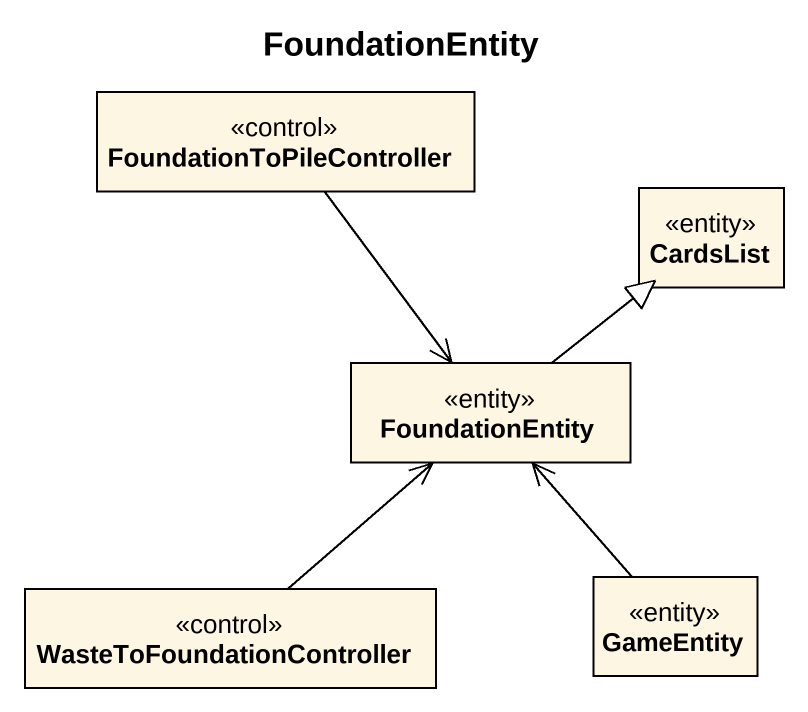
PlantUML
@startuml
title FoundationEntity
hide circle
hide empty members
class FoundationToPileController <<control>>
class CardsList <<entity>>
class FoundationEntity <<entity>>
class WasteToFoundationController <<control>>
class GameEntity <<entity>>
FoundationToPileController --> FoundationEntity
FoundationEntity -up-|> CardsList
WasteToFoundationController -up-> FoundationEntity
GameEntity -up-> FoundationEntity
@enduml
